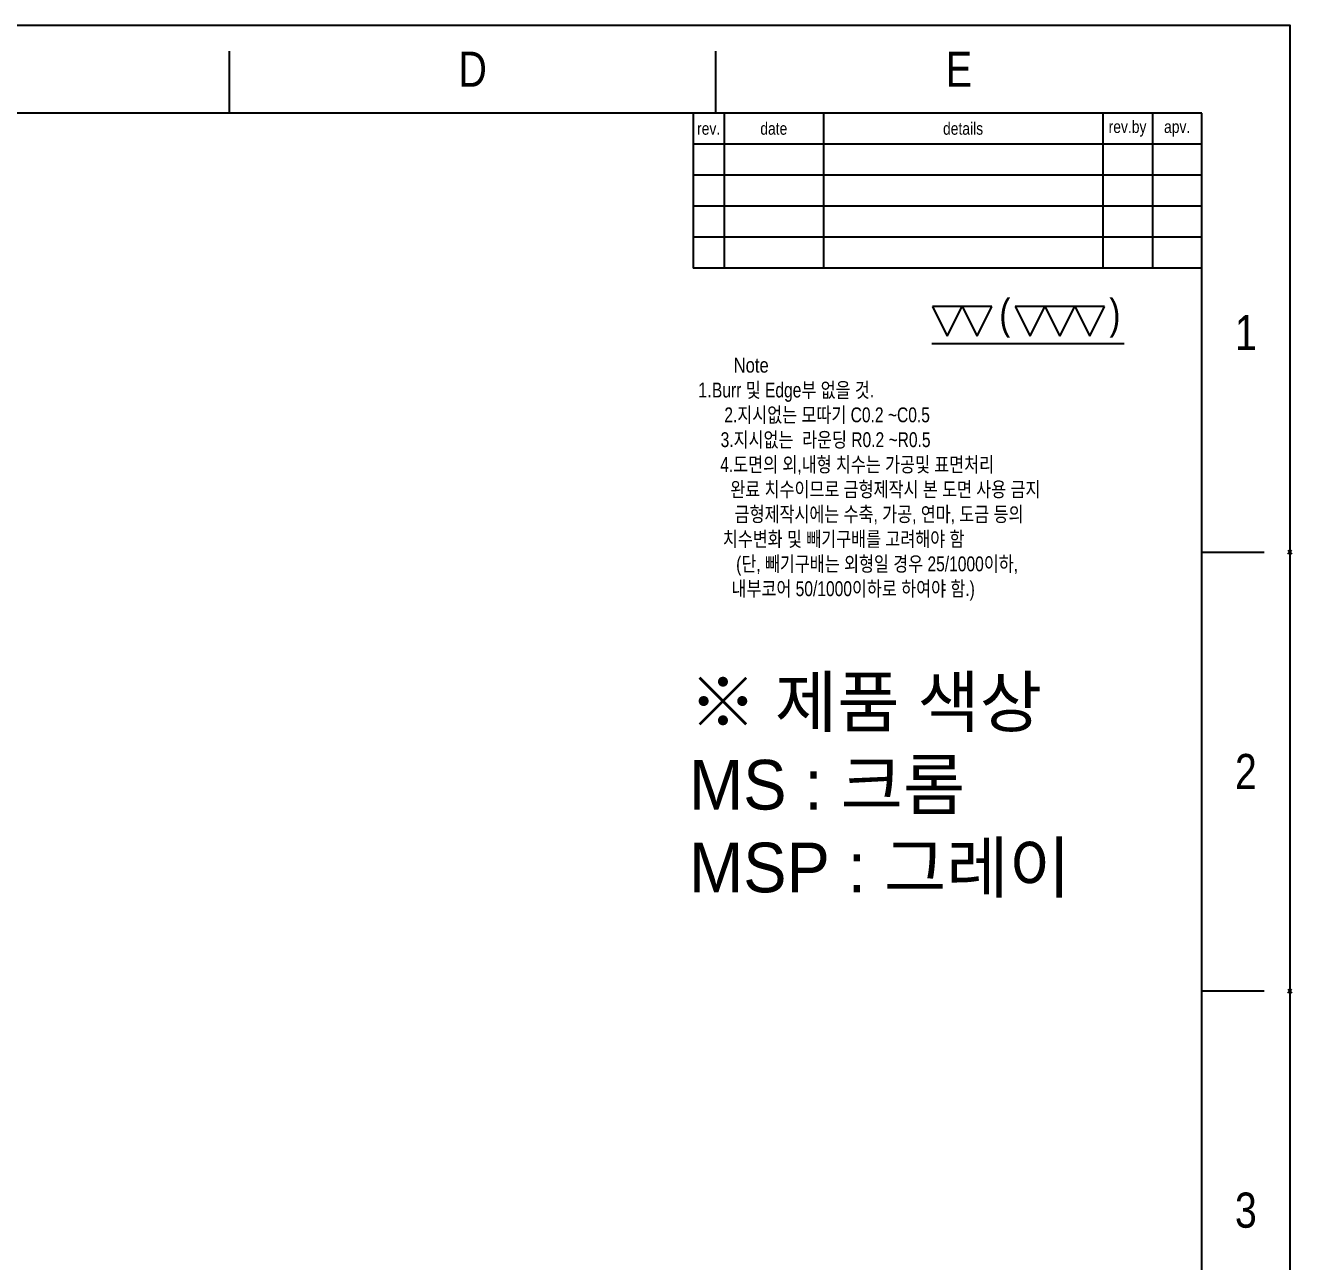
# Model space of a CAD drawing. Header units: inches. Extents: x 1105 to 1525, y -292 to 302.
# Drawn here: x 1321 to 1525.1, y 103 to 302.2 of the extents above; entities that cross this region are included whole.
import ezdxf

# ---------------------------------------------------------------- set-up
doc = ezdxf.new("R2010")
doc.units = ezdxf.units.IN
doc.header["$LTSCALE"] = 2.42
doc.header["$MEASUREMENT"] = 0
doc.header["$PDMODE"] = 3
doc.header["$PDSIZE"] = 0.3125
doc.layers.add('FORM', color=7, linetype='CONTINUOUS')
doc.layers.add('TEXT', color=2, linetype='CONTINUOUS')
doc.styles.add('ROMANS', font='romans')
doc.styles.get("Standard").update_dxf_attribs({"font": 'arial.ttf', "width": 0.8})

msp = doc.modelspace()

# ---------------------------------------------------------------- linework, layer by layer
at = {"layer": 'FORM'}
for p, q in [((1353.92, 288.04), (1353.92, 298.04)), ((1432.27, 288.04), (1432.27, 298.04)), ((1510.61, 288.04), (1118.89, 288.04)), ((1428.61, 288.04), (1428.61, 263.04)), ((1433.61, 288.04), (1433.61, 263.04)), ((1449.61, 288.04), (1449.61, 263.04)), ((1494.61, 288.04), (1494.61, 263.04)), ((1502.61, 288.04), (1502.61, 263.04)), ((1510.61, -277.62), (1510.61, 288.04)), ((1510.61, 283.04), (1428.61, 283.04)), ((1510.61, 278.04), (1428.61, 278.04)), ((1510.61, 273.04), (1428.61, 273.04)), ((1510.61, 268.04), (1428.61, 268.04)), ((1510.61, 263.04), (1428.61, 263.04)), ((1510.61, 217.33), (1520.61, 217.33)), ((1510.61, 146.62), (1520.61, 146.62))]:
    msp.add_line(p, q, dxfattribs=at)
msp.add_lwpolyline([(1104.75, 302.18), (1524.75, 302.18), (1524.75, -291.76), (1104.75, -291.76)], close=True, dxfattribs=at)
for p in [(1524.75, 217.33), (1524.75, 146.62)]:
    msp.add_point(p, dxfattribs=at)
at = {"layer": 'TEXT'}
for p, q in [((1471.96, 256.9), (1467.16, 256.9)), ((1467.16, 256.9), (1469.56, 252.1)), ((1469.56, 252.1), (1471.96, 256.9)), ((1476.76, 256.9), (1471.96, 256.9)), ((1471.96, 256.9), (1474.36, 252.1)), ((1474.36, 252.1), (1476.76, 256.9)), ((1485.31, 256.9), (1480.51, 256.9)), ((1480.51, 256.9), (1482.91, 252.1)), ((1482.91, 252.1), (1485.31, 256.9)), ((1490.11, 256.9), (1485.31, 256.9)), ((1485.31, 256.9), (1487.71, 252.1)), ((1487.71, 252.1), (1490.11, 256.9)), ((1494.91, 256.9), (1490.11, 256.9)), ((1490.11, 256.9), (1492.51, 252.1)), ((1492.51, 252.1), (1494.91, 256.9)), ((1467.07, 250.93), (1498.06, 250.93))]:
    msp.add_line(p, q, dxfattribs=at)

# ---------------------------------------------------------------- texts
at = {"layer": 'FORM', "char_height": 5.66, "attachment_point": 5}
for s, width, insert in [('D', 10, (1393.09, 295.11)), ('E', 10, (1471.44, 295.11)), ('1', 50, (1517.68, 252.68)), ('2', 50, (1517.68, 181.97)), ('3', 50, (1517.68, 111.27))]:
    msp.add_mtext_dynamic_manual_height_columns(s, width=width, gutter_width=12.5, heights=[0], dxfattribs=dict(at, insert=insert))
at = {"layer": 'TEXT'}
for s, width, insert, char_height, attachment_point in [('rev.', 5, (1431.11, 285.54), 2, 5), ('date', 16, (1441.61, 285.54), 2, 5), ('details', 45, (1472.11, 285.54), 2, 5), ('rev.by', 8, (1498.61, 285.54), 2, 5), ('apv.', 8, (1506.61, 285.54), 2, 5), ('{\\W9.3512; }Note\\P    1.{\\fGulim|b0|i0|c129|p50;Burr 및 Edge부 없을 것.\\P{\\W8.2709; }2.지시없는 모따기 C0.2 ~C0.5\\P{\\W7.5891; }3.지시없는  라운딩 R0.2 ~R0.5\\P{\\W7.5154; }4.도면의 외,내형 치수는 가공및 표면처리\\P{\\W4.58511; }      완료 치수이므로 금형제작시 본 도면 사용 금지\\P{\\W8.58218; }  금형제작시에는 수축, 가공, 연마, 도금 등의\\P          치수변화 및 빼기구배를 고려해야 함\\P{\\W9.65842; } (단, 빼기구배는 외형일 경우 25/1000이하,\\P            내부코어 50/1000이하로 하여야 함.)}', 82.7186, (1426.42, 248.63), 2.4, 1)]:
    msp.add_mtext_dynamic_manual_height_columns(s, width=width, gutter_width=12.5, heights=[0], dxfattribs=dict(at, insert=insert, char_height=char_height, attachment_point=attachment_point))
at = {"layer": 'TEXT', "char_height": 4.8, "attachment_point": 5}
for s, insert in [('(', (1478.84, 254.96)), (')', (1496.58, 254.96))]:
    msp.add_mtext(s, dxfattribs=dict(at, insert=insert))
at = {"layer": 'TEXT', "insert": (1427.96, 197.18), "char_height": 8, "attachment_point": 1, "style": 'ROMANS'}
msp.add_mtext_dynamic_manual_height_columns('{\\fGulim|b0|i0|c129|p50;※ 제품 색상\\PMS : 크롬\\PMSP : 그레이}', width=100.6988, gutter_width=1, heights=[0], dxfattribs=at)

doc.saveas('drawing.dxf')
